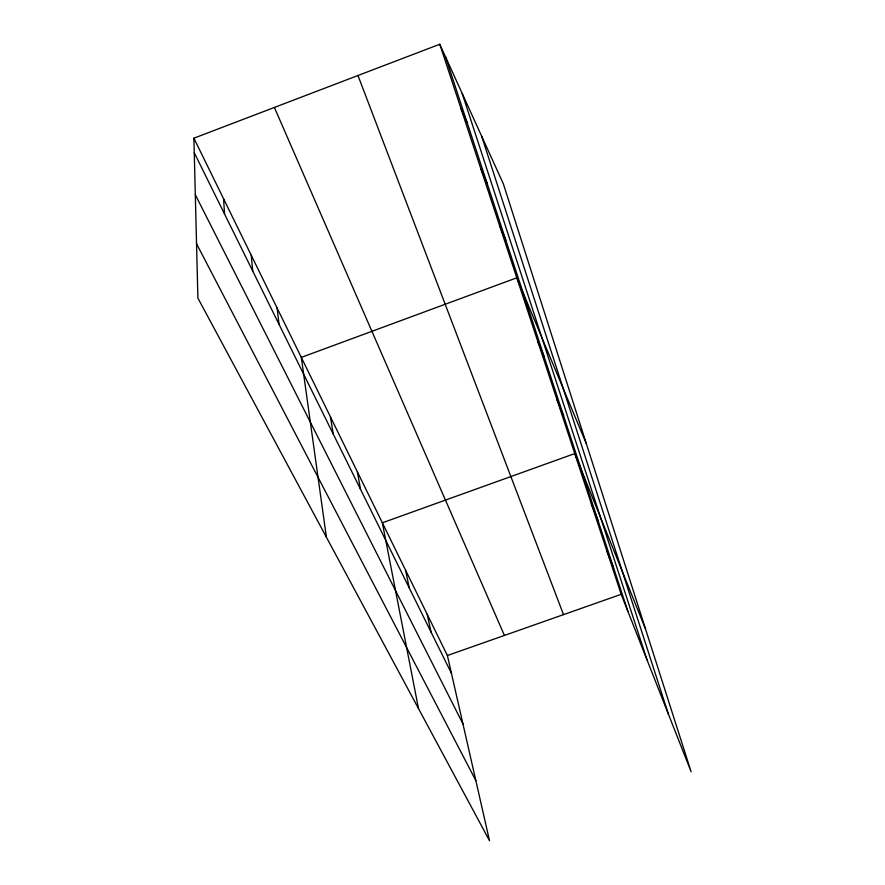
<?xml version="1.0" encoding="UTF-8"?>
<svg xmlns="http://www.w3.org/2000/svg" width="885" height="885" viewBox="0 0 885 885"><rect width="100%" height="100%" fill="white"/><g stroke="black" fill="none" stroke-linecap="round" stroke-linejoin="round"><path stroke-width="1.33" d="M193.892 138.193L447.39 655.519L489.527 840.75L197.897 298.09L193.892 138.193L439.779 44.25L503.344 183.814L691.108 771.731L621.181 594.322L439.779 44.25M447.39 655.519L621.181 594.322M196.536 243.729L475.853 780.614M195.308 194.7L462.955 723.919M194.257 152.696L451.461 673.396M461.085 108.855L467.07 122.373M274.383 107.45L504.417 635.441M480.931 169.035L487.115 183.306M499.461 225.221L505.8 240.123M586.324 443.628L516.807 277.813L301.309 357.396L326.399 537.206M537.66 341.068L544.242 357.009M556.93 399.478L563.59 415.828M645.541 629.058L574.774 453.574L382.353 522.803L418.483 708.542M591.346 503.83L598.083 520.69M606.778 550.625L613.526 567.639M357.971 75.502L563.513 614.633M445.52 56.872L627.93 611.424M462.202 93.478L646.99 659.779M481.694 136.279L668.385 714.084M427.19 614.29L431.084 632.144M405.562 570.161L409.246 587.939M357.385 471.849L360.516 489.294M330.448 416.879L333.225 434.026M277.094 307.98L279.029 324.33M251.24 255.223L252.723 271.064M223.573 198.76L224.536 213.993"/></g></svg>
